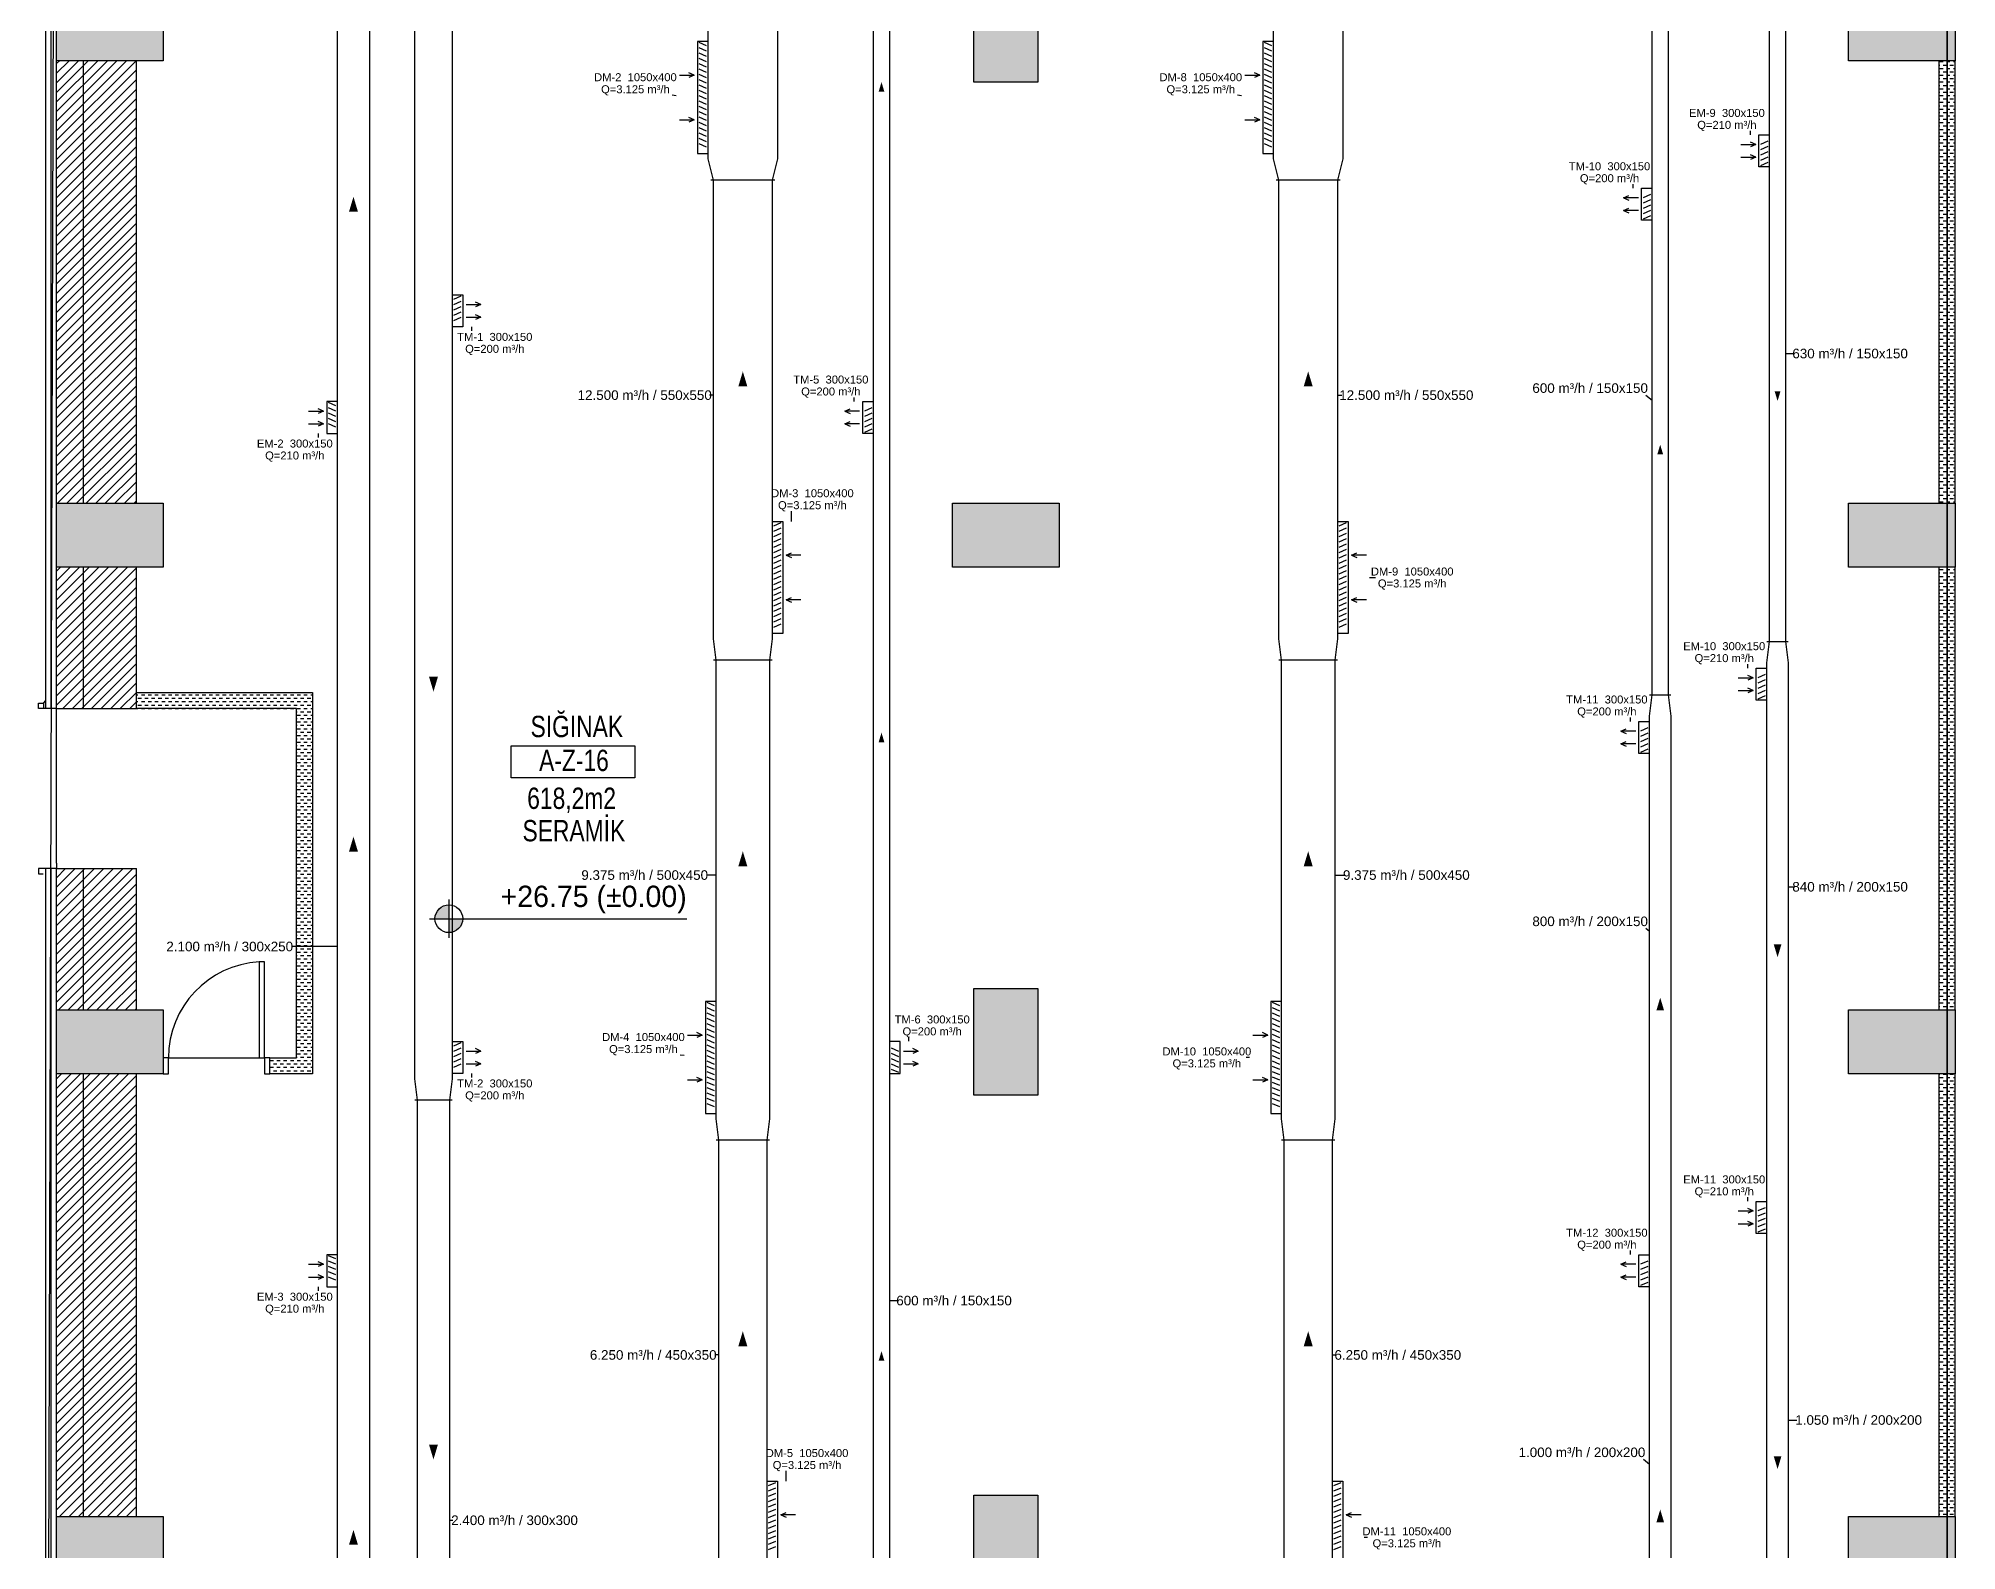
# Model space of a CAD drawing. Header units: centimetres. Extents: x -277999 to 283551, y -705288 to -693449.
# Drawn here: x 259930 to 261728, y -697162 to -695744 of the extents above; entities that cross this region are included whole.
import ezdxf
from ezdxf.enums import TextEntityAlignment as Align

# ---------------------------------------------------------------- set-up
doc = ezdxf.new("R2010")
doc.units = ezdxf.units.CM
for name, color, linetype in [('A-DOOR', 193, 'Continuous'), ('MKDU0', 8, 'Continuous'), ('ROTAS-HAV-DUMAN', 1, 'Continuous'), ('ROTAS-HAV-EGZOZ', 4, 'Continuous'), ('ROTAS-HAV-MENFEZ', 7, 'Continuous'), ('ROTAS-HAV-OK', 7, 'Continuous'), ('ROTAS-HAV-TAZE-HAVA', 3, 'Continuous'), ('ROTAS-HAV-YAZI', 7, 'Continuous')]:
    doc.layers.add(name, color=color, linetype=linetype)
doc.styles.add('ROTAS', font='arial.ttf')

msp = doc.modelspace()

# ---------------------------------------------------------------- hatches: boundary and pattern name
at = {"layer": 'MKDU0'}
h = msp.add_hatch(dxfattribs=at)
h.set_pattern_fill('ANSI33')
h.paths.add_polyline_path([(260866.6, -698635.4), (260806.6, -698635.4), (260806.6, -698535.4), (260866.6, -698535.4), (260866.6, -698635.4)])
h.paths.add_polyline_path([(259946.6, -698615.4), (259946.6, -698555.4), (260046.6, -698555.4), (260046.6, -698615.4), (259946.6, -698615.4)])
h.paths.add_polyline_path([(261626.6, -698615.4), (261626.6, -698555.4), (261726.6, -698555.4), (261726.6, -698615.4), (261626.6, -698615.4)])
h.paths.add_polyline_path([(260866.6, -699585.4), (260806.6, -699585.4), (260806.6, -699485.4), (260866.6, -699485.4), (260866.6, -699585.4)])
h.paths.add_polyline_path([(260866.6, -699110.4), (260806.6, -699110.4), (260806.6, -699010.4), (260866.6, -699010.4), (260866.6, -699110.4)])
h.paths.add_polyline_path([(260866.6, -697685.4), (260806.6, -697685.4), (260806.6, -697585.4), (260866.6, -697585.4), (260866.6, -697685.4)])
h.paths.add_polyline_path([(260866.6, -697210.4), (260806.6, -697210.4), (260806.6, -697110.4), (260866.6, -697110.4), (260866.6, -697210.4)])
h.paths.add_polyline_path([(260866.6, -696735.4), (260806.6, -696735.4), (260806.6, -696635.4), (260866.6, -696635.4), (260866.6, -696735.4)])
h.paths.add_polyline_path([(260866.6, -695785.4), (260806.6, -695785.4), (260806.6, -695685.4), (260866.6, -695685.4), (260866.6, -695785.4)])
h.paths.add_polyline_path([(260866.6, -695310.4), (260806.6, -695310.4), (260806.6, -695210.4), (260866.6, -695210.4), (260866.6, -695310.4)])
h.paths.add_polyline_path([(260866.6, -694835.4), (260806.6, -694835.4), (260806.6, -694735.4), (260866.6, -694735.4), (260866.6, -694835.4)])
h.paths.add_polyline_path([(259946.6, -700055.4), (259946.6, -699995.4), (260046.6, -699995.4), (260046.6, -700055.4), (259946.6, -700055.4)])
h.paths.add_polyline_path([(260786.6, -700055.4), (260786.6, -699995.4), (260886.6, -699995.4), (260886.6, -700055.4), (260786.6, -700055.4)])
h.paths.add_polyline_path([(261626.6, -700055.4), (261626.6, -699995.4), (261726.6, -699995.4), (261726.6, -700055.4), (261626.6, -700055.4)])
h.paths.add_polyline_path([(259946.6, -699565.4), (259946.6, -699505.4), (260046.6, -699505.4), (260046.6, -699565.4), (259946.6, -699565.4)])
h.paths.add_polyline_path([(261626.6, -699565.4), (261626.6, -699505.4), (261726.6, -699505.4), (261726.6, -699565.4), (261626.6, -699565.4)])
h.paths.add_polyline_path([(259946.6, -699090.4), (259946.6, -699030.4), (260046.6, -699030.4), (260046.6, -699090.4), (259946.6, -699090.4)])
h.paths.add_polyline_path([(261626.6, -699090.4), (261626.6, -699030.4), (261726.6, -699030.4), (261726.6, -699090.4), (261626.6, -699090.4)])
h.paths.add_polyline_path([(259946.6, -698140.4), (259946.6, -698080.4), (260046.6, -698080.4), (260046.6, -698140.4), (259946.6, -698140.4)])
h.paths.add_polyline_path([(260786.6, -698140.4), (260786.6, -698080.4), (260886.6, -698080.4), (260886.6, -698140.4), (260786.6, -698140.4)])
h.paths.add_polyline_path([(261626.6, -698140.4), (261626.6, -698080.4), (261726.6, -698080.4), (261726.6, -698140.4), (261626.6, -698140.4)])
h.paths.add_polyline_path([(259946.6, -697665.4), (259946.6, -697605.4), (260046.6, -697605.4), (260046.6, -697665.4), (259946.6, -697665.4)])
h.paths.add_polyline_path([(261626.6, -697665.4), (261626.6, -697605.4), (261726.6, -697605.4), (261726.6, -697665.4), (261626.6, -697665.4)])
h.paths.add_polyline_path([(259946.6, -697190.4), (259946.6, -697130.4), (260046.6, -697130.4), (260046.6, -697190.4), (259946.6, -697190.4)])
h.paths.add_polyline_path([(261626.6, -697190.4), (261626.6, -697130.4), (261726.6, -697130.4), (261726.6, -697190.4), (261626.6, -697190.4)])
h.paths.add_polyline_path([(259946.6, -696715.4), (259946.6, -696655.4), (260046.6, -696655.4), (260046.6, -696715.4), (259946.6, -696715.4)])
h.paths.add_polyline_path([(261626.6, -696715.4), (261626.6, -696655.4), (261726.6, -696655.4), (261726.6, -696715.4), (261626.6, -696715.4)])
h.paths.add_polyline_path([(259946.6, -696240.4), (259946.6, -696180.4), (260046.6, -696180.4), (260046.6, -696240.4), (259946.6, -696240.4)])
h.paths.add_polyline_path([(260786.6, -696240.4), (260786.6, -696180.4), (260886.6, -696180.4), (260886.6, -696240.4), (260786.6, -696240.4)])
h.paths.add_polyline_path([(261626.6, -696240.4), (261626.6, -696180.4), (261726.6, -696180.4), (261726.6, -696240.4), (261626.6, -696240.4)])
h.paths.add_polyline_path([(259946.6, -695765.4), (259946.6, -695705.4), (260046.6, -695705.4), (260046.6, -695765.4), (259946.6, -695765.4)])
h.paths.add_polyline_path([(261626.6, -695765.4), (261626.6, -695705.4), (261726.6, -695705.4), (261726.6, -695765.4), (261626.6, -695765.4)])
h.paths.add_polyline_path([(259946.6, -695290.4), (259946.6, -695230.4), (260046.6, -695230.4), (260046.6, -695290.4), (259946.6, -695290.4)])
h.paths.add_polyline_path([(261626.6, -695290.4), (261626.6, -695230.4), (261726.6, -695230.4), (261726.6, -695290.4), (261626.6, -695290.4)])
h.paths.add_polyline_path([(259946.6, -694815.4), (259946.6, -694755.4), (260046.6, -694755.4), (260046.6, -694815.4), (259946.6, -694815.4)])
h.paths.add_polyline_path([(261626.6, -694815.4), (261626.6, -694755.4), (261726.6, -694755.4), (261726.6, -694815.4), (261626.6, -694815.4)])
h.paths.add_polyline_path([(259946.6, -694325.4), (259946.6, -694265.4), (260046.6, -694265.4), (260046.6, -694325.4), (259946.6, -694325.4)])
h.paths.add_polyline_path([(260786.6, -694325.4), (260786.6, -694265.4), (260886.6, -694265.4), (260886.6, -694325.4), (260786.6, -694325.4)])
h.paths.add_polyline_path([(261626.6, -694325.4), (261626.6, -694265.4), (261726.6, -694265.4), (261726.6, -694325.4), (261626.6, -694325.4)])
h = msp.add_hatch(dxfattribs=at)
h.set_pattern_fill('ANSI31', scale=2)
h.paths.add_polyline_path([(260021.6, -695765.4), (259946.6, -695765.4), (259946.6, -696180.4), (260021.6, -696180.4), (260021.6, -695765.4)])
h = msp.add_hatch(dxfattribs=at)
h.set_pattern_fill('DASH')
h.paths.add_polyline_path([(261726.6, -695765.4), (261711.6, -695765.4), (261711.6, -696180.4), (261726.6, -696180.4), (261726.6, -695765.4)])
h = msp.add_hatch(dxfattribs=at)
h.set_pattern_fill('ANSI31', scale=2)
h.paths.add_polyline_path([(259946.6, -696372.9), (260021.6, -696372.9), (260021.6, -696240.4), (259946.6, -696240.4), (259946.6, -696372.9)])
h.paths.add_polyline_path([(260021.6, -696522.9), (259946.6, -696522.9), (259946.6, -696655.4), (260021.6, -696655.4), (260021.6, -696522.9)])
h = msp.add_hatch(dxfattribs=at)
h.set_pattern_fill('DASH')
h.paths.add_polyline_path([(261726.6, -696240.4), (261711.6, -696240.4), (261711.6, -696655.4), (261726.6, -696655.4), (261726.6, -696240.4)])
h = msp.add_hatch(dxfattribs=at)
h.set_pattern_fill('DASH')
h.paths.add_polyline_path([(260186.6, -696357.9), (260021.6, -696357.9), (260021.6, -696372.9), (260171.6, -696372.9), (260171.6, -696685.4), (260186.6, -696685.4), (260186.6, -696357.9)])
h.paths.add_polyline_path([(260186.6, -696685.4), (260171.6, -696685.4), (260171.6, -696700.4), (260146.6, -696700.4), (260146.6, -696715.4), (260186.6, -696715.4), (260186.6, -696685.4)])
h = msp.add_hatch(color=8, dxfattribs=at)
h.dxf.hatch_style = 1
h.paths.add_polyline_path([(260314.4, -696557), (260311.8, -696557.2), (260309.4, -696558), (260307.2, -696559.2), (260305.2, -696560.8), (260303.6, -696562.8), (260302.4, -696565), (260301.6, -696567.4), (260301.4, -696570), (260314.4, -696570), (260314.4, -696557)])
h.paths.add_polyline_path([(260327.4, -696570), (260314.4, -696570), (260314.4, -696583), (260316.9, -696582.7), (260319.4, -696582), (260321.6, -696580.8), (260323.6, -696579.2), (260325.2, -696577.2), (260326.4, -696575), (260327.1, -696572.5), (260327.4, -696570)])
h = msp.add_hatch(dxfattribs=at)
h.set_pattern_fill('ANSI31', scale=2)
h.paths.add_polyline_path([(260021.6, -696715.4), (259946.6, -696715.4), (259946.6, -697130.4), (260021.6, -697130.4), (260021.6, -696715.4)])
h = msp.add_hatch(dxfattribs=at)
h.set_pattern_fill('DASH')
h.paths.add_polyline_path([(261726.6, -696715.4), (261711.6, -696715.4), (261711.6, -697130.4), (261726.6, -697130.4), (261726.6, -696715.4)])

# ---------------------------------------------------------------- linework, layer by layer
at = {"layer": 'A-DOOR'}
for p, q in [((259946.6, -696517.9), (259946.6, -696377.9)), ((260051.6, -696700.4), (260141.6, -696700.4))]:
    msp.add_line(p, q, dxfattribs=at)
msp.add_lwpolyline([(260141.6, -696700.4), (260141.6, -696610.4), (260136.6, -696610.4), (260136.6, -696700.4)], dxfattribs=at)
for points in [[(260046.6, -696715.4), (260051.6, -696715.4), (260051.6, -696700.4), (260046.6, -696700.4)], [(260141.6, -696715.4), (260146.6, -696715.4), (260146.6, -696700.4), (260141.6, -696700.4)]]:
    msp.add_lwpolyline(points, close=True, dxfattribs=at)
msp.add_arc((260141.6, -696700.4), 90, 93.1847, 180, dxfattribs=at)
at = {"layer": 'MKDU0', "color": 8}
for p, q in [((259946.6, -696180.4), (259946.6, -695765.4)), ((259971.6, -695765.4), (259971.6, -696180.4)), ((260021.6, -696180.4), (260021.6, -695765.4)), ((261711.6, -696180.4), (261711.6, -695765.4)), ((261726.6, -696180.4), (261726.6, -695765.4)), ((259946.6, -696372.9), (259946.6, -696240.4)), ((259971.6, -696240.4), (259971.6, -696372.9)), ((260021.6, -696372.9), (260021.6, -696240.4)), ((261711.6, -696655.4), (261711.6, -696240.4)), ((261726.6, -696655.4), (261726.6, -696240.4)), ((259946.6, -696655.4), (259946.6, -696522.9)), ((259971.6, -696522.9), (259971.6, -696655.4)), ((260021.6, -696655.4), (260021.6, -696522.9)), ((260314.4, -696552), (260314.4, -696588)), ((260296.4, -696570), (260537.4, -696570)), ((259946.6, -697130.4), (259946.6, -696715.4)), ((259971.6, -696715.4), (259971.6, -697130.4)), ((260021.6, -697130.4), (260021.6, -696715.4)), ((261711.6, -697130.4), (261711.6, -696715.4)), ((261726.6, -697130.4), (261726.6, -696715.4))]:
    msp.add_line(p, q, dxfattribs=at)
for points in [[(259936.6, -696372.9), (259936.6, -694265.4)], [(259941.6, -696372.9), (259941.6, -694265.4)], [(259946.6, -696377.9), (259946.6, -696372.9), (259929.6, -696372.9), (259929.6, -696367.9), (259934.1, -696367.9)], [(259934.6, -696372.9), (259934.6, -696367.4), (259936.6, -696365.4)], [(260021.6, -696357.9), (260186.6, -696357.9), (260186.6, -696715.4), (260146.6, -696715.4)], [(259946.6, -696372.9), (259936.6, -696372.9)], [(259946.6, -696372.9), (260021.6, -696372.9)], [(260146.6, -696700.4), (260171.6, -696700.4), (260171.6, -696372.9), (260021.6, -696372.9)], [(259946.6, -696517.9), (259946.6, -696522.9), (259929.6, -696522.9), (259929.6, -696527.9), (259934.1, -696527.9)], [(259936.6, -698747.9), (259936.6, -696522.9)], [(259946.6, -696522.9), (259936.6, -696522.9)], [(259941.6, -698747.9), (259941.6, -696522.9)], [(259946.6, -696522.9), (260021.6, -696522.9)]]:
    msp.add_lwpolyline(points, dxfattribs=at)
for points in [[(271694.1, -694255.4), (279841.6, -694255.4), (279841.6, -698155.4), (261719.1, -698155.4), (261719.1, -694255.4), (268941.6, -694255.4), (268941.6, -694520.4), (271694.1, -694520.4)], [(259936.6, -698132.9), (259946.6, -694762.9), (260859.1, -694762.9), (260859.1, -694572.9), (261016.6, -694572.9), (261016.6, -694512.9), (261719.1, -694512.9), (261719.1, -698132.9), (261044.1, -698132.9), (261044.1, -698050.4), (260879.1, -698050.4), (260879.1, -698132.9)], [(260866.6, -695785.4), (260806.6, -695785.4), (260806.6, -695685.4), (260866.6, -695685.4)], [(259946.6, -695765.4), (259946.6, -695705.4), (260046.6, -695705.4), (260046.6, -695765.4)], [(261626.6, -695765.4), (261626.6, -695705.4), (261726.6, -695705.4), (261726.6, -695765.4)], [(259946.6, -696240.4), (259946.6, -696180.4), (260046.6, -696180.4), (260046.6, -696240.4)], [(260786.6, -696240.4), (260786.6, -696180.4), (260886.6, -696180.4), (260886.6, -696240.4)], [(261626.6, -696240.4), (261626.6, -696180.4), (261726.6, -696180.4), (261726.6, -696240.4)], [(260866.6, -696735.4), (260806.6, -696735.4), (260806.6, -696635.4), (260866.6, -696635.4)], [(259946.6, -696715.4), (259946.6, -696655.4), (260046.6, -696655.4), (260046.6, -696715.4)], [(261626.6, -696715.4), (261626.6, -696655.4), (261726.6, -696655.4), (261726.6, -696715.4)], [(260866.6, -697210.4), (260806.6, -697210.4), (260806.6, -697110.4), (260866.6, -697110.4)], [(259946.6, -697190.4), (259946.6, -697130.4), (260046.6, -697130.4), (260046.6, -697190.4)], [(261626.6, -697190.4), (261626.6, -697130.4), (261726.6, -697130.4), (261726.6, -697190.4)]]:
    msp.add_lwpolyline(points, close=True, dxfattribs=at)
at = {"layer": 'MKDU0'}
msp.add_lwpolyline([(260372.8, -696407.7), (260488.8, -696407.7), (260488.8, -696437.7), (260372.8, -696437.7)], close=True, dxfattribs=at)
at = {"layer": 'MKDU0', "color": 8}
msp.add_circle((260314.4, -696570), 13, dxfattribs=at)
at = {"layer": 'ROTAS-HAV-DUMAN'}
for p, q in [((260562.5, -696079), (260558.6, -696079)), ((261147.5, -696079), (261151.4, -696079)), ((260565, -696529), (260555.8, -696529)), ((261145, -696529), (261154.2, -696529)), ((260567.5, -696979), (260563.8, -696979)), ((261142.5, -696979), (261146.2, -696979))]:
    msp.add_line(p, q, dxfattribs=at)
for points in [[(260567.5, -697150), (260567.5, -696777.5), (260565, -696757.5), (260565, -696700), (260565, -696327.5), (260562.5, -696307.5), (260562.5, -696250), (260562.5, -695877.5), (260557.5, -695857.5), (260557.5, -695800), (260557.5, -695427.5)], [(260622.5, -695427.5), (260622.5, -695800), (260622.5, -695857.5), (260617.5, -695877.5), (260617.5, -696250), (260617.5, -696307.5), (260615, -696327.5), (260615, -696700), (260615, -696757.5), (260612.5, -696777.5), (260612.5, -697150), (260612.5, -697207.5), (260605, -697227.5), (260605, -697507.5), (260575, -697507.5), (260575, -697227.5), (260567.5, -697207.5), (260567.5, -697150)], [(261097.5, -697207.5), (261097.5, -697150), (261097.5, -696777.5), (261095, -696757.5), (261095, -696700), (261095, -696327.5), (261092.5, -696307.5), (261092.5, -696250), (261092.5, -695877.5), (261087.5, -695857.5), (261087.5, -695800), (261087.5, -695427.5)], [(261152.5, -695427.5), (261152.5, -695800), (261152.5, -695857.5), (261147.5, -695877.5), (261147.5, -696250), (261147.5, -696307.5), (261145, -696327.5), (261145, -696700), (261145, -696757.5), (261142.5, -696777.5), (261142.5, -697150), (261142.5, -697207.5)], [(260620, -695877.5), (260560, -695877.5)], [(261150, -695877.5), (261090, -695877.5)], [(260617.5, -696327.5), (260562.5, -696327.5)], [(261147.5, -696327.5), (261092.5, -696327.5)], [(260615, -696777.5), (260565, -696777.5)], [(261145, -696777.5), (261095, -696777.5)]]:
    msp.add_lwpolyline(points, dxfattribs=at)
at = {"layer": 'ROTAS-HAV-EGZOZ'}
for p, q in [((261567.5, -696040), (261575.8, -696040)), ((261570, -696540), (261575.8, -696540)), ((260210, -696596), (260166.8, -696596)), ((261570, -697040), (261578.2, -697040))]:
    msp.add_line(p, q, dxfattribs=at)
for points in [[(260245.8, -697802.3), (260241.7, -697801.6), (260237.6, -697800.4), (260233.7, -697798.8), (260230, -697796.8), (260226.6, -697794.3), (260223.5, -697791.5), (260220.7, -697788.4), (260218.2, -697785), (260216.2, -697781.3), (260214.6, -697777.4), (260213.4, -697773.3), (260212.7, -697769.2), (260212.5, -697765), (260212.5, -697440), (260210, -697420), (260210, -697400), (260210, -696900), (260210, -696100), (260210, -695700), (260210, -695335)], [(261550, -697310), (261550, -696850), (261550, -696350), (261550, -696330), (261552.5, -696310), (261552.5, -695850), (261552.5, -695350)], [(261567.5, -695350), (261567.5, -695850), (261567.5, -696310), (261570, -696330), (261570, -696350), (261570, -696850), (261570, -697310)], [(260240, -695700), (260240, -696100), (260240, -696900), (260240, -697400)], [(261550, -696310), (261570, -696310)]]:
    msp.add_lwpolyline(points, dxfattribs=at)
at = {"layer": 'ROTAS-HAV-MENFEZ'}
for p, q in [((260556, -695751.5), (260549, -695748.5)), ((260556, -695756.5), (260549, -695753.5)), ((260556, -695761.5), (260549, -695758.5)), ((261086, -695751.5), (261079, -695748.5)), ((261086, -695756.5), (261079, -695753.5)), ((261086, -695761.5), (261079, -695758.5)), ((260544.5, -695779), (260539.5, -695776.8)), ((260556, -695766.5), (260549, -695763.5)), ((260556, -695771.5), (260549, -695768.5)), ((260556, -695776.5), (260549, -695773.5)), ((260556, -695781.5), (260549, -695778.5)), ((261074.5, -695779), (261069.5, -695776.8)), ((261086, -695766.5), (261079, -695763.5)), ((261086, -695771.5), (261079, -695768.5)), ((261086, -695776.5), (261079, -695773.5)), ((261086, -695781.5), (261079, -695778.5)), ((260530.5, -695779), (260544.5, -695779)), ((260544.5, -695779), (260539.5, -695781.2)), ((260556, -695786.5), (260549, -695783.5)), ((260556, -695791.5), (260549, -695788.5)), ((260556, -695796.5), (260549, -695793.5)), ((261060.5, -695779), (261074.5, -695779)), ((261074.5, -695779), (261069.5, -695781.2)), ((261086, -695786.5), (261079, -695783.5)), ((261086, -695791.5), (261079, -695788.5)), ((261086, -695796.5), (261079, -695793.5)), ((260556, -695801.5), (260549, -695798.5)), ((260556, -695806.5), (260549, -695803.5)), ((260556, -695811.5), (260549, -695808.5)), ((260556, -695816.5), (260549, -695813.5)), ((261086, -695801.5), (261079, -695798.5)), ((261086, -695806.5), (261079, -695803.5)), ((261086, -695811.5), (261079, -695808.5)), ((261086, -695816.5), (261079, -695813.5)), ((260530.5, -695821), (260544.5, -695821)), ((260544.5, -695821), (260539.5, -695818.8)), ((260544.5, -695821), (260539.5, -695823.2)), ((260556, -695821.5), (260549, -695818.5)), ((260556, -695826.5), (260549, -695823.5)), ((260556, -695831.5), (260549, -695828.5)), ((261060.5, -695821), (261074.5, -695821)), ((261074.5, -695821), (261069.5, -695818.8)), ((261074.5, -695821), (261069.5, -695823.2)), ((261086, -695821.5), (261079, -695818.5)), ((261086, -695826.5), (261079, -695823.5)), ((261086, -695831.5), (261079, -695828.5)), ((260556, -695836.5), (260549, -695833.5)), ((260556, -695841.5), (260549, -695838.5)), ((260556, -695846.5), (260549, -695843.5)), ((261086, -695836.5), (261079, -695833.5)), ((261086, -695841.5), (261079, -695838.5)), ((261086, -695846.5), (261079, -695843.5)), ((261525.5, -695844), (261539.5, -695844)), ((261539.5, -695844), (261534.5, -695841.8)), ((261539.5, -695844), (261534.5, -695846.2)), ((261551, -695841), (261544, -695844)), ((261551, -695846), (261544, -695849)), ((261525.5, -695856), (261539.5, -695856)), ((261539.5, -695856), (261534.5, -695853.8)), ((261539.5, -695856), (261534.5, -695858.2)), ((261551, -695851), (261544, -695854)), ((261551, -695856), (261544, -695859)), ((261551, -695861), (261544, -695864)), ((261415.5, -695894), (261420.5, -695891.8)), ((261429.5, -695894), (261415.5, -695894)), ((261415.5, -695894), (261420.5, -695896.2)), ((261415.5, -695906), (261420.5, -695903.8)), ((261441, -695891), (261434, -695894)), ((261441, -695896), (261434, -695899)), ((261441, -695901), (261434, -695904)), ((261429.5, -695906), (261415.5, -695906)), ((261415.5, -695906), (261420.5, -695908.2)), ((261441, -695906), (261434, -695909)), ((261441, -695911), (261434, -695914)), ((260319, -695989), (260326, -695986)), ((260319, -695994), (260326, -695991)), ((260330.5, -695994), (260344.5, -695994)), ((260344.5, -695994), (260339.5, -695991.8)), ((260344.5, -695994), (260339.5, -695996.2)), ((260319, -695999), (260326, -695996)), ((260319, -696004), (260326, -696001)), ((260319, -696009), (260326, -696006)), ((260330.5, -696006), (260344.5, -696006)), ((260344.5, -696006), (260339.5, -696003.8)), ((260344.5, -696006), (260339.5, -696008.2)), ((260183, -696094), (260197, -696094)), ((260197, -696094), (260192, -696091.8)), ((260197, -696094), (260192, -696096.2)), ((260208.5, -696089), (260201.5, -696086)), ((260208.5, -696094), (260201.5, -696091)), ((260208.5, -696099), (260201.5, -696096)), ((260208.5, -696104), (260201.5, -696101)), ((260685.5, -696094), (260690.5, -696091.8)), ((260699.5, -696094), (260685.5, -696094)), ((260685.5, -696094), (260690.5, -696096.2)), ((260711, -696091), (260704, -696094)), ((260711, -696096), (260704, -696099)), ((260711, -696101), (260704, -696104)), ((260183, -696106), (260197, -696106)), ((260197, -696106), (260192, -696103.8)), ((260197, -696106), (260192, -696108.2)), ((260208.5, -696109), (260201.5, -696106)), ((260685.5, -696106), (260690.5, -696103.8)), ((260699.5, -696106), (260685.5, -696106)), ((260685.5, -696106), (260690.5, -696108.2)), ((260711, -696106), (260704, -696109)), ((260711, -696111), (260704, -696114)), ((260619, -696201.5), (260626, -696198.5)), ((260619, -696206.5), (260626, -696203.5)), ((260619, -696211.5), (260626, -696208.5)), ((261149, -696201.5), (261156, -696198.5)), ((261149, -696206.5), (261156, -696203.5)), ((261149, -696211.5), (261156, -696208.5)), ((260619, -696216.5), (260626, -696213.5)), ((260619, -696221.5), (260626, -696218.5)), ((260619, -696226.5), (260626, -696223.5)), ((260630.5, -696229), (260635.5, -696226.8)), ((261149, -696216.5), (261156, -696213.5)), ((261149, -696221.5), (261156, -696218.5)), ((261149, -696226.5), (261156, -696223.5)), ((261160.5, -696229), (261165.5, -696226.8)), ((260619, -696231.5), (260626, -696228.5)), ((260619, -696236.5), (260626, -696233.5)), ((260619, -696241.5), (260626, -696238.5)), ((260619, -696246.5), (260626, -696243.5)), ((260644.5, -696229), (260630.5, -696229)), ((260630.5, -696229), (260635.5, -696231.2)), ((261149, -696231.5), (261156, -696228.5)), ((261149, -696236.5), (261156, -696233.5)), ((261149, -696241.5), (261156, -696238.5)), ((261149, -696246.5), (261156, -696243.5)), ((261174.5, -696229), (261160.5, -696229)), ((261160.5, -696229), (261165.5, -696231.2)), ((260619, -696251.5), (260626, -696248.5)), ((260619, -696256.5), (260626, -696253.5)), ((260619, -696261.5), (260626, -696258.5)), ((260619, -696266.5), (260626, -696263.5)), ((261149, -696251.5), (261156, -696248.5)), ((261149, -696256.5), (261156, -696253.5)), ((261149, -696261.5), (261156, -696258.5)), ((261149, -696266.5), (261156, -696263.5)), ((260619, -696271.5), (260626, -696268.5)), ((260619, -696276.5), (260626, -696273.5)), ((260619, -696281.5), (260626, -696278.5)), ((260630.5, -696271), (260635.5, -696268.8)), ((260644.5, -696271), (260630.5, -696271)), ((260630.5, -696271), (260635.5, -696273.2)), ((261149, -696271.5), (261156, -696268.5)), ((261149, -696276.5), (261156, -696273.5)), ((261149, -696281.5), (261156, -696278.5)), ((261160.5, -696271), (261165.5, -696268.8)), ((261174.5, -696271), (261160.5, -696271)), ((261160.5, -696271), (261165.5, -696273.2)), ((260619, -696286.5), (260626, -696283.5)), ((260619, -696291.5), (260626, -696288.5)), ((260619, -696296.5), (260626, -696293.5)), ((261149, -696286.5), (261156, -696283.5)), ((261149, -696291.5), (261156, -696288.5)), ((261149, -696296.5), (261156, -696293.5)), ((261523, -696344), (261537, -696344)), ((261537, -696344), (261532, -696341.8)), ((261537, -696344), (261532, -696346.2)), ((261537, -696356), (261532, -696353.8)), ((261548.5, -696341), (261541.5, -696344)), ((261548.5, -696346), (261541.5, -696349)), ((261548.5, -696351), (261541.5, -696354)), ((261523, -696356), (261537, -696356)), ((261537, -696356), (261532, -696358.2)), ((261548.5, -696356), (261541.5, -696359)), ((261548.5, -696361), (261541.5, -696364)), ((261413, -696394), (261418, -696391.8)), ((261427, -696394), (261413, -696394)), ((261413, -696394), (261418, -696396.2)), ((261413, -696406), (261418, -696403.8)), ((261427, -696406), (261413, -696406)), ((261413, -696406), (261418, -696408.2)), ((261438.5, -696391), (261431.5, -696394)), ((261438.5, -696396), (261431.5, -696399)), ((261438.5, -696401), (261431.5, -696404)), ((261438.5, -696406), (261431.5, -696409)), ((261438.5, -696411), (261431.5, -696414)), ((260563.5, -696651.5), (260556.5, -696648.5)), ((260563.5, -696656.5), (260556.5, -696653.5)), ((260563.5, -696661.5), (260556.5, -696658.5)), ((261093.5, -696651.5), (261086.5, -696648.5)), ((261093.5, -696656.5), (261086.5, -696653.5)), ((261093.5, -696661.5), (261086.5, -696658.5)), ((260552, -696679), (260547, -696676.8)), ((260563.5, -696666.5), (260556.5, -696663.5)), ((260563.5, -696671.5), (260556.5, -696668.5)), ((260563.5, -696676.5), (260556.5, -696673.5)), ((261082, -696679), (261077, -696676.8)), ((261093.5, -696666.5), (261086.5, -696663.5)), ((261093.5, -696671.5), (261086.5, -696668.5)), ((261093.5, -696676.5), (261086.5, -696673.5)), ((260319, -696689), (260326, -696686)), ((260319, -696694), (260326, -696691)), ((260330.5, -696694), (260344.5, -696694)), ((260344.5, -696694), (260339.5, -696691.8)), ((260344.5, -696694), (260339.5, -696696.2)), ((260538, -696679), (260552, -696679)), ((260552, -696679), (260547, -696681.2)), ((260563.5, -696681.5), (260556.5, -696678.5)), ((260563.5, -696686.5), (260556.5, -696683.5)), ((260563.5, -696691.5), (260556.5, -696688.5)), ((260563.5, -696696.5), (260556.5, -696693.5)), ((260729, -696691), (260736, -696694)), ((260740.5, -696694), (260754.5, -696694)), ((260754.5, -696694), (260749.5, -696691.8)), ((260754.5, -696694), (260749.5, -696696.2)), ((261068, -696679), (261082, -696679)), ((261082, -696679), (261077, -696681.2)), ((261093.5, -696681.5), (261086.5, -696678.5)), ((261093.5, -696686.5), (261086.5, -696683.5)), ((261093.5, -696691.5), (261086.5, -696688.5)), ((261093.5, -696696.5), (261086.5, -696693.5)), ((260319, -696699), (260326, -696696)), ((260319, -696704), (260326, -696701)), ((260319, -696709), (260326, -696706)), ((260330.5, -696706), (260344.5, -696706)), ((260344.5, -696706), (260339.5, -696703.8)), ((260344.5, -696706), (260339.5, -696708.2)), ((260563.5, -696701.5), (260556.5, -696698.5)), ((260563.5, -696706.5), (260556.5, -696703.5)), ((260563.5, -696711.5), (260556.5, -696708.5)), ((260563.5, -696716.5), (260556.5, -696713.5)), ((260729, -696696), (260736, -696699)), ((260729, -696701), (260736, -696704)), ((260729, -696706), (260736, -696709)), ((260729, -696711), (260736, -696714)), ((260740.5, -696706), (260754.5, -696706)), ((260754.5, -696706), (260749.5, -696703.8)), ((260754.5, -696706), (260749.5, -696708.2)), ((261093.5, -696701.5), (261086.5, -696698.5)), ((261093.5, -696706.5), (261086.5, -696703.5)), ((261093.5, -696711.5), (261086.5, -696708.5)), ((261093.5, -696716.5), (261086.5, -696713.5)), ((260538, -696721), (260552, -696721)), ((260552, -696721), (260547, -696718.8)), ((260552, -696721), (260547, -696723.2)), ((260563.5, -696721.5), (260556.5, -696718.5)), ((260563.5, -696726.5), (260556.5, -696723.5)), ((260563.5, -696731.5), (260556.5, -696728.5)), ((261068, -696721), (261082, -696721)), ((261082, -696721), (261077, -696718.8)), ((261082, -696721), (261077, -696723.2)), ((261093.5, -696721.5), (261086.5, -696718.5)), ((261093.5, -696726.5), (261086.5, -696723.5)), ((261093.5, -696731.5), (261086.5, -696728.5)), ((260563.5, -696736.5), (260556.5, -696733.5)), ((260563.5, -696741.5), (260556.5, -696738.5)), ((260563.5, -696746.5), (260556.5, -696743.5)), ((261093.5, -696736.5), (261086.5, -696733.5)), ((261093.5, -696741.5), (261086.5, -696738.5)), ((261093.5, -696746.5), (261086.5, -696743.5)), ((261523, -696844), (261537, -696844)), ((261523, -696856), (261537, -696856)), ((261537, -696844), (261532, -696841.8)), ((261537, -696844), (261532, -696846.2)), ((261537, -696856), (261532, -696853.8)), ((261537, -696856), (261532, -696858.2)), ((261548.5, -696841), (261541.5, -696844)), ((261548.5, -696846), (261541.5, -696849)), ((261548.5, -696851), (261541.5, -696854)), ((261548.5, -696856), (261541.5, -696859)), ((261548.5, -696861), (261541.5, -696864)), ((260197, -696894), (260192, -696891.8)), ((260208.5, -696889), (260201.5, -696886)), ((260208.5, -696894), (260201.5, -696891)), ((261413, -696894), (261418, -696891.8)), ((261438.5, -696891), (261431.5, -696894)), ((260183, -696894), (260197, -696894)), ((260183, -696906), (260197, -696906)), ((260197, -696894), (260192, -696896.2)), ((260197, -696906), (260192, -696903.8)), ((260197, -696906), (260192, -696908.2)), ((260208.5, -696899), (260201.5, -696896)), ((260208.5, -696904), (260201.5, -696901)), ((260208.5, -696909), (260201.5, -696906)), ((261427, -696894), (261413, -696894)), ((261413, -696894), (261418, -696896.2)), ((261413, -696906), (261418, -696903.8)), ((261427, -696906), (261413, -696906)), ((261413, -696906), (261418, -696908.2)), ((261438.5, -696896), (261431.5, -696899)), ((261438.5, -696901), (261431.5, -696904)), ((261438.5, -696906), (261431.5, -696909)), ((261438.5, -696911), (261431.5, -696914)), ((260614, -697101.5), (260621, -697098.5)), ((260614, -697106.5), (260621, -697103.5)), ((260614, -697111.5), (260621, -697108.5)), ((261144, -697101.5), (261151, -697098.5)), ((261144, -697106.5), (261151, -697103.5)), ((261144, -697111.5), (261151, -697108.5)), ((260614, -697116.5), (260621, -697113.5)), ((260614, -697121.5), (260621, -697118.5)), ((260614, -697126.5), (260621, -697123.5)), ((260625.5, -697129), (260630.5, -697126.8)), ((261144, -697116.5), (261151, -697113.5)), ((261144, -697121.5), (261151, -697118.5)), ((261144, -697126.5), (261151, -697123.5)), ((261155.5, -697129), (261160.5, -697126.8)), ((260614, -697131.5), (260621, -697128.5)), ((260614, -697136.5), (260621, -697133.5)), ((260614, -697141.5), (260621, -697138.5)), ((260614, -697146.5), (260621, -697143.5)), ((260639.5, -697129), (260625.5, -697129)), ((260625.5, -697129), (260630.5, -697131.2)), ((261144, -697131.5), (261151, -697128.5)), ((261144, -697136.5), (261151, -697133.5)), ((261144, -697141.5), (261151, -697138.5)), ((261144, -697146.5), (261151, -697143.5)), ((261169.5, -697129), (261155.5, -697129)), ((261155.5, -697129), (261160.5, -697131.2)), ((260614, -697151.5), (260621, -697148.5)), ((260614, -697156.5), (260621, -697153.5)), ((260614, -697161.5), (260621, -697158.5)), ((261144, -697151.5), (261151, -697148.5)), ((261144, -697156.5), (261151, -697153.5)), ((261144, -697161.5), (261151, -697158.5))]:
    msp.add_line(p, q, dxfattribs=at)
for points in [[(260557.5, -695747.5), (260547.5, -695747.5), (260547.5, -695852.5), (260557.5, -695852.5)], [(261087.5, -695747.5), (261077.5, -695747.5), (261077.5, -695852.5), (261087.5, -695852.5)], [(261552.5, -695865), (261542.5, -695865), (261542.5, -695835), (261552.5, -695835)], [(261442.5, -695915), (261432.5, -695915), (261432.5, -695885), (261442.5, -695885)], [(260317.5, -695985), (260327.5, -695985), (260327.5, -696015), (260317.5, -696015)], [(260210, -696085), (260200, -696085), (260200, -696115), (260210, -696115)], [(260712.5, -696115), (260702.5, -696115), (260702.5, -696085), (260712.5, -696085)], [(260617.5, -696197.5), (260627.5, -696197.5), (260627.5, -696302.5), (260617.5, -696302.5)], [(261147.5, -696197.5), (261157.5, -696197.5), (261157.5, -696302.5), (261147.5, -696302.5)], [(261550, -696365), (261540, -696365), (261540, -696335), (261550, -696335)], [(261440, -696415), (261430, -696415), (261430, -696385), (261440, -696385)], [(260565, -696647.5), (260555, -696647.5), (260555, -696752.5), (260565, -696752.5)], [(261095, -696647.5), (261085, -696647.5), (261085, -696752.5), (261095, -696752.5)], [(260317.5, -696685), (260327.5, -696685), (260327.5, -696715), (260317.5, -696715)], [(260727.5, -696715), (260737.5, -696715), (260737.5, -696685), (260727.5, -696685)], [(261550, -696865), (261540, -696865), (261540, -696835), (261550, -696835)], [(260210, -696885), (260200, -696885), (260200, -696915), (260210, -696915)], [(261440, -696915), (261430, -696915), (261430, -696885), (261440, -696885)], [(260612.5, -697097.5), (260622.5, -697097.5), (260622.5, -697202.5), (260612.5, -697202.5)], [(261142.5, -697097.5), (261152.5, -697097.5), (261152.5, -697202.5), (261142.5, -697202.5)]]:
    msp.add_lwpolyline(points, dxfattribs=at)
at = {"layer": 'ROTAS-HAV-OK'}
for points in [[(260720, -695785.5), (260717.3, -695794.5), (260722.7, -695794.5)], [(260225, -695893), (260220.8, -695907), (260229.2, -695907)], [(260590, -696056.8), (260585.8, -696070.8), (260594.2, -696070.8)], [(261120, -696056.8), (261115.8, -696070.8), (261124.2, -696070.8)], [(261560, -696084.5), (261562.7, -696075.5), (261557.3, -696075.5)], [(261450, -696125.5), (261447.3, -696134.5), (261452.7, -696134.5)], [(260300, -696357), (260304.2, -696343), (260295.8, -696343)], [(260720, -696395.5), (260717.3, -696404.5), (260722.7, -696404.5)], [(260225, -696493), (260220.8, -696507), (260229.2, -696507)], [(260590, -696506.8), (260585.8, -696520.8), (260594.2, -696520.8)], [(261120, -696506.8), (261115.8, -696520.8), (261124.2, -696520.8)], [(261560, -696606), (261563.6, -696594), (261556.4, -696594)], [(261450, -696644), (261446.4, -696656), (261453.6, -696656)], [(260590, -696956.8), (260585.8, -696970.8), (260594.2, -696970.8)], [(261120, -696956.8), (261115.8, -696970.8), (261124.2, -696970.8)], [(260720, -696975.5), (260717.3, -696984.5), (260722.7, -696984.5)], [(260300, -697077), (260304.2, -697063), (260295.8, -697063)], [(261560, -697086), (261563.6, -697074), (261556.4, -697074)], [(261450, -697124), (261446.4, -697136), (261453.6, -697136)], [(260225, -697143), (260220.8, -697157), (260229.2, -697157)]]:
    msp.add_solid(points, dxfattribs=at)
at = {"layer": 'ROTAS-HAV-TAZE-HAVA'}
for p, q in [((261442.5, -696084), (261436.5, -696079.2)), ((261440, -696581.9), (261436.5, -696579.2)), ((260727.5, -696928), (260735.8, -696928)), ((261440, -697081.7), (261434.4, -697077.1)), ((260315, -697134), (260318.2, -697134))]:
    msp.add_line(p, q, dxfattribs=at)
for points in [[(261440, -697360), (261440, -696900), (261440, -696400), (261440, -696380), (261442.5, -696360), (261442.5, -695900), (261442.5, -695400)], [(261457.5, -695400), (261457.5, -695900), (261457.5, -696360), (261460, -696380), (261460, -696400), (261460, -696900), (261460, -697360)], [(260712.5, -697260), (260712.5, -696700), (260712.5, -696100), (260712.5, -695480)], [(260727.5, -695480), (260727.5, -696100), (260727.5, -696700), (260727.5, -697260)], [(260320, -697733.9), (260315.1, -697732.5), (260310.5, -697730.5), (260306.1, -697728.1), (260301.9, -697725.2), (260298.2, -697721.8), (260294.8, -697718.1), (260291.9, -697713.9), (260289.5, -697709.5), (260287.5, -697704.9), (260286.1, -697700), (260285.3, -697695), (260285, -697690), (260285, -697400), (260285, -696740), (260282.5, -696720), (260282.5, -696700), (260282.5, -696000), (260282.5, -695515)], [(260317.5, -695515), (260317.5, -696000), (260317.5, -696700), (260317.5, -696720), (260315, -696740), (260315, -697400)], [(261440, -696360), (261460, -696360)], [(260317.5, -696740), (260282.5, -696740)]]:
    msp.add_lwpolyline(points, dxfattribs=at)
at = {"layer": 'ROTAS-HAV-YAZI'}
for p, q in [((260527.4, -695798.3), (260523.8, -695797.8)), ((261057.4, -695798.3), (261053.8, -695797.8)), ((261534.5, -695834.9), (261534.5, -695831.2)), ((261424.5, -695884.9), (261424.5, -695881.2)), ((260335.5, -696015.1), (260335.5, -696018.8)), ((260694.5, -696084.9), (260694.5, -696081.2)), ((260192, -696115.1), (260192, -696118.8)), ((260635.5, -696197.4), (260635.5, -696187.8)), ((261177.6, -696250), (261183, -696250)), ((261532, -696334.9), (261532, -696331.2)), ((261422, -696384.9), (261422, -696381.2)), ((260745.5, -696684.9), (260745.5, -696681.2)), ((260534.9, -696698.3), (260531.3, -696697.8)), ((261064.9, -696700), (261061.9, -696700)), ((260335.5, -696715.1), (260335.5, -696718.8)), ((261532, -696834.9), (261532, -696831.2)), ((261422, -696884.9), (261422, -696881.2)), ((260192, -696915.1), (260192, -696918.8)), ((260630.5, -697097.4), (260630.5, -697087.8)), ((261172.6, -697150), (261175.6, -697150))]:
    msp.add_line(p, q, dxfattribs=at)

# ---------------------------------------------------------------- texts
at = {"layer": 'MKDU0', "width": 0.8}
for s, p in [('SIĞINAK', (260434.4, -696399.7)), ('A-Z-16', (260431.7, -696431.5)), ('618,2m2', (260429.5, -696467)), ('SERAMİK', (260431.6, -696497.4))]:
    msp.add_text(s, height=20, dxfattribs=at).set_placement(p, align=Align.CENTER)
at = {"layer": 'MKDU0', "color": 8, "insert": (260537.4, -696565), "char_height": 20, "attachment_point": 9}
msp.add_mtext('+26.75 (±0.00)', dxfattribs=at)
at = {"layer": 'ROTAS-HAV-DUMAN', "style": 'ROTAS'}
for s, p in [('12.500 m³/h / 550x550', (260498, -696079)), ('12.500 m³/h / 550x550', (261212, -696079)), ('9.375 m³/h / 500x450', (260498, -696529)), ('9.375 m³/h / 500x450', (261212, -696529)), ('6.250 m³/h / 450x350', (260506, -696979)), ('6.250 m³/h / 450x350', (261204, -696979))]:
    msp.add_text(s, height=9, dxfattribs=at).set_placement(p, align=Align.MIDDLE_CENTER)
at = {"layer": 'ROTAS-HAV-EGZOZ', "style": 'ROTAS'}
for s, p in [('630 m³/h / 150x150', (261628, -696040)), ('840 m³/h / 200x150', (261628, -696540)), ('2.100 m³/h / 300x250', (260109, -696596)), ('1.050 m³/h / 200x200', (261636, -697040))]:
    msp.add_text(s, height=9, dxfattribs=at).set_placement(p, align=Align.MIDDLE_CENTER)
at = {"layer": 'ROTAS-HAV-TAZE-HAVA', "style": 'ROTAS'}
for s, p in [('600 m³/h / 150x150', (261384.3, -696072.4)), ('800 m³/h / 200x150', (261384.3, -696572.4)), ('600 m³/h / 150x150', (260788, -696928)), ('1.000 m³/h / 200x200', (261376.6, -697070.3)), ('2.400 m³/h / 300x300', (260376, -697134))]:
    msp.add_text(s, height=9, dxfattribs=at).set_placement(p, align=Align.MIDDLE_CENTER)
at = {"layer": 'ROTAS-HAV-YAZI', "style": 'ROTAS'}
for s, p in [('DM-2  1050x400', (260489.3, -695780.9)), ('DM-8  1050x400', (261019.3, -695780.9)), ('Q=3.125 m³/h', (260489.3, -695792.2)), ('Q=3.125 m³/h', (261019.3, -695792.2)), ('EM-9  300x150', (261512.5, -695814.4)), ('Q=210 m³/h', (261512.5, -695825.6)), ('TM-10  300x150', (261402.5, -695864.4)), ('Q=200 m³/h', (261402.5, -695875.6)), ('TM-1  300x150', (260357.5, -696024.4)), ('Q=200 m³/h', (260357.5, -696035.6)), ('TM-5  300x150', (260672.5, -696064.4)), ('Q=200 m³/h', (260672.5, -696075.6)), ('EM-2  300x150', (260170, -696124.4)), ('Q=210 m³/h', (260170, -696135.6)), ('DM-3  1050x400', (260655.2, -696171)), ('Q=3.125 m³/h', (260655.2, -696182.2)), ('DM-9  1050x400', (261217.5, -696244.4)), ('Q=3.125 m³/h', (261217.5, -696255.6)), ('EM-10  300x150', (261510, -696314.4)), ('Q=210 m³/h', (261510, -696325.6)), ('TM-11  300x150', (261400, -696364.4)), ('Q=200 m³/h', (261400, -696375.6)), ('DM-4  1050x400', (260496.8, -696680.9)), ('TM-6  300x150', (260767.5, -696664.4)), ('Q=200 m³/h', (260767.5, -696675.6)), ('Q=3.125 m³/h', (260496.8, -696692.2)), ('DM-10  1050x400', (261025, -696694.4)), ('Q=3.125 m³/h', (261025, -696705.6)), ('TM-2  300x150', (260357.5, -696724.4)), ('Q=200 m³/h', (260357.5, -696735.6)), ('EM-11  300x150', (261510, -696814.4)), ('Q=210 m³/h', (261510, -696825.6)), ('TM-12  300x150', (261400, -696864.4)), ('Q=200 m³/h', (261400, -696875.6)), ('EM-3  300x150', (260170, -696924.4)), ('Q=210 m³/h', (260170, -696935.6)), ('DM-5  1050x400', (260650.2, -697071)), ('Q=3.125 m³/h', (260650.2, -697082.2)), ('DM-11  1050x400', (261212.5, -697144.4)), ('Q=3.125 m³/h', (261212.5, -697155.6))]:
    msp.add_text(s, height=7.5, dxfattribs=at).set_placement(p, align=Align.MIDDLE_CENTER)

doc.saveas('drawing.dxf')
